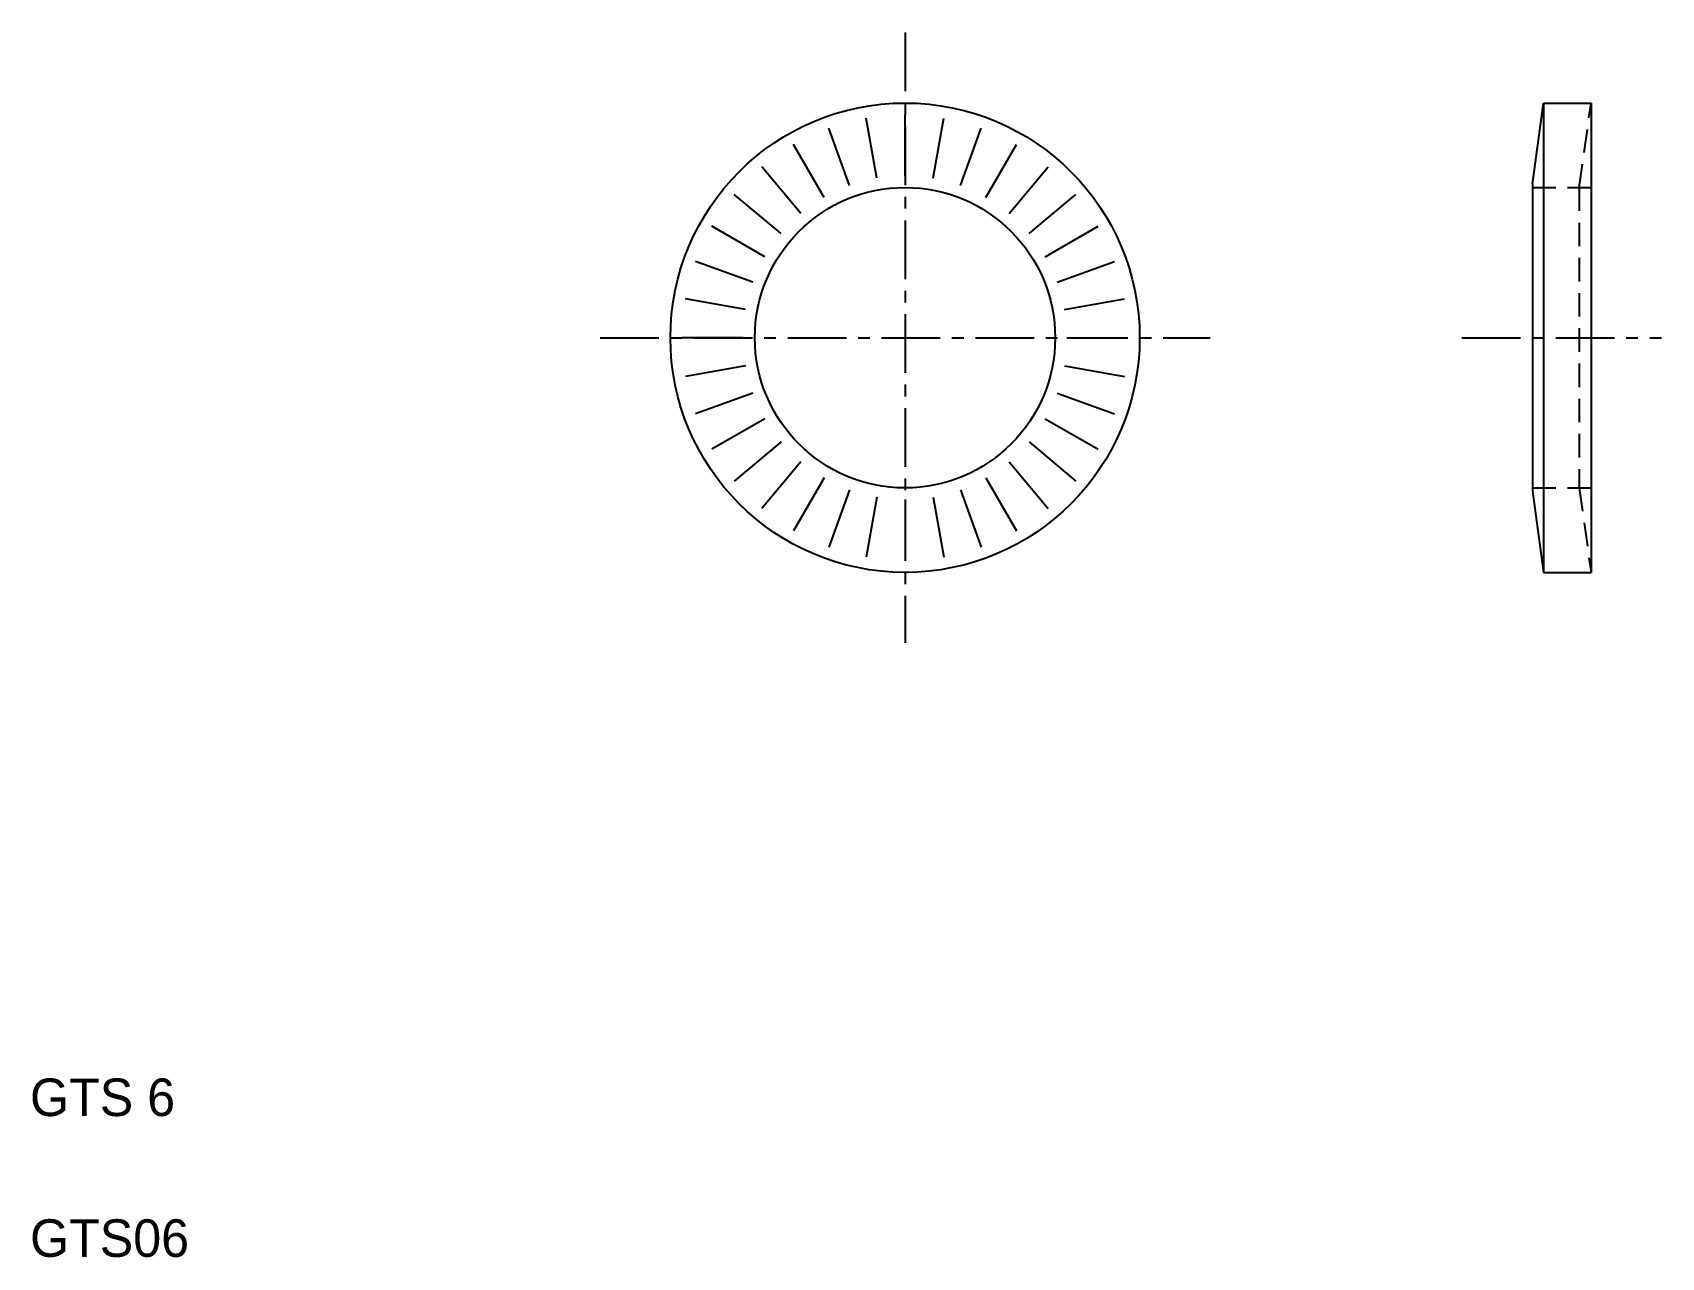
# Model space of a CAD drawing. Extents: x 2.1 to 36.8, y 2 to 28.1.
import ezdxf

# ---------------------------------------------------------------- set-up
doc = ezdxf.new("R2010")
doc.units = 0
doc.linetypes.add('CENTER', pattern=[2, 1.25, -0.25, 0.25, -0.25])
doc.linetypes.add('DASHED', pattern=[0.75, 0.5, -0.25])
doc.layers.get('0').update_dxf_attribs({"linetype": 'CONTINUOUS'})
doc.layers.add('CENTER', color=1, linetype='CENTER')

msp = doc.modelspace()

# ---------------------------------------------------------------- linework, layer by layer
at = {"color": 7, "linetype": 'CONTINUOUS'}
for p, q in [((34.015, 24.85), (34.255, 26.581)), ((34.255, 26.581), (35.265, 26.581)), ((34.255, 26.581), (34.255, 16.581)), ((35.265, 26.581), (35.265, 16.581)), ((19.466, 24.823), (19.021, 26.045)), ((20.047, 24.979), (19.821, 26.259)), ((20.646, 25.031), (20.646, 26.331)), ((21.245, 24.979), (21.471, 26.259)), ((21.826, 24.823), (22.271, 26.045)), ((18.921, 24.569), (18.271, 25.695)), ((22.371, 24.569), (23.021, 25.695)), ((18.428, 24.224), (17.593, 25.22)), ((22.864, 24.224), (23.699, 25.22)), ((34.015, 24.85), (34.015, 18.312)), ((18.003, 23.799), (17.007, 24.634)), ((23.289, 23.799), (24.285, 24.634)), ((17.658, 23.306), (16.532, 23.956)), ((23.634, 23.306), (24.76, 23.956)), ((17.404, 22.761), (16.183, 23.206)), ((23.888, 22.761), (25.11, 23.206)), ((17.248, 22.18), (15.968, 22.406)), ((24.044, 22.18), (25.324, 22.406)), ((17.196, 21.581), (15.896, 21.581)), ((24.096, 21.581), (25.396, 21.581)), ((17.248, 20.982), (15.968, 20.756)), ((24.044, 20.982), (25.324, 20.756)), ((17.404, 20.401), (16.183, 19.957)), ((23.888, 20.401), (25.11, 19.957)), ((17.658, 19.856), (16.532, 19.206)), ((23.634, 19.856), (24.76, 19.206)), ((18.003, 19.364), (17.007, 18.528)), ((23.289, 19.364), (24.285, 18.528)), ((18.428, 18.938), (17.593, 17.942)), ((22.864, 18.938), (23.699, 17.942)), ((18.921, 18.593), (18.271, 17.468)), ((22.371, 18.593), (23.021, 17.468)), ((19.466, 18.339), (19.021, 17.118)), ((20.047, 18.184), (19.821, 16.903)), ((20.646, 18.131), (20.646, 16.831)), ((21.245, 18.184), (21.471, 16.903)), ((21.826, 18.339), (22.271, 17.118)), ((34.015, 18.312), (34.255, 16.581)), ((34.255, 16.581), (35.265, 16.581))]:
    msp.add_line(p, q, dxfattribs=at)
at = {"color": 3, "linetype": 'DASHED'}
for p, q in [((35.015, 24.781), (35.265, 26.581)), ((34.015, 24.781), (35.265, 24.781)), ((35.015, 24.781), (35.015, 18.381)), ((34.015, 18.381), (35.265, 18.381)), ((35.015, 18.381), (35.265, 16.581))]:
    msp.add_line(p, q, dxfattribs=at)
at = {"color": 7, "linetype": 'CONTINUOUS'}
for radius in [5, 3.2]:
    msp.add_circle((20.646, 21.581), radius, dxfattribs=at)
at = {"layer": 'CENTER', "color": 1, "linetype": 'CENTER'}
for p, q in [((20.646, 28.081), (20.646, 15.081)), ((14.146, 21.581), (27.146, 21.581)), ((32.515, 21.581), (36.765, 21.581))]:
    msp.add_line(p, q, dxfattribs=at)

# ---------------------------------------------------------------- texts
at = {"color": 7, "linetype": 'CONTINUOUS'}
for s, p in [('GTS 6', (2, 5)), ('GTS06', (2, 2))]:
    msp.add_text(s, height=0.8, dxfattribs=at).set_placement(p)

doc.saveas('drawing.dxf')
